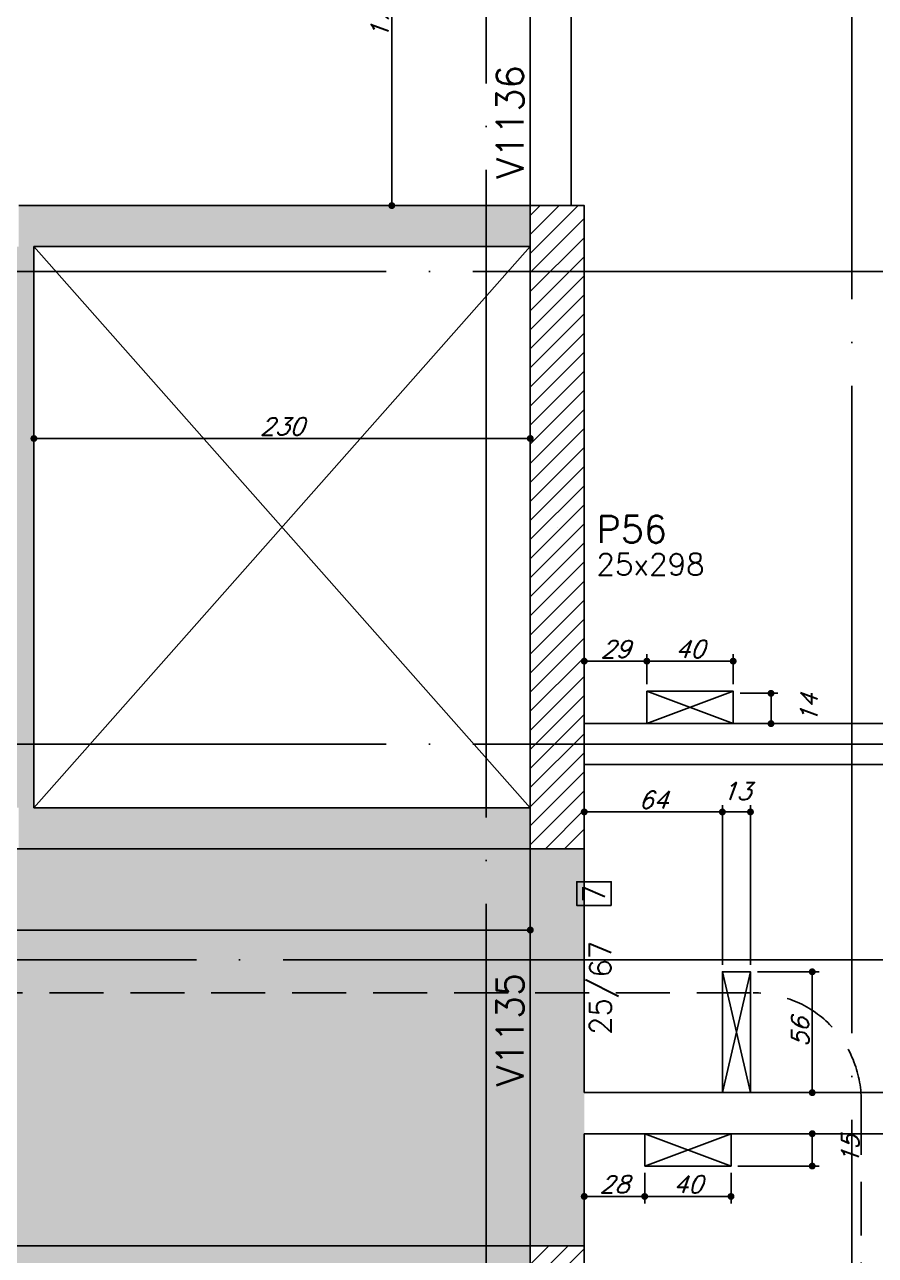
# Model space of a CAD drawing. Extents: x -4723 to 4922, y -2048 to 2452.
# Drawn here: x -1473 to -1079, y 418 to 988 of the extents above; entities that cross this region are included whole.
import ezdxf
from ezdxf.enums import TextEntityAlignment as Align

# ---------------------------------------------------------------- set-up
doc = ezdxf.new("R2010")
doc.units = 0
doc.header["$LTSCALE"] = 50
doc.header["$MEASUREMENT"] = 0
doc.linetypes.add('DASHED', pattern=[0.75, 0.5, -0.25])
doc.linetypes.add('EIXO', pattern=[6.8, 6, -0.4, 0, -0.4])
doc.layers.get('0').update_dxf_attribs({"linetype": 'CONTINUOUS'})
doc.layers.get('DEFPOINTS').update_dxf_attribs({"linetype": 'CONTINUOUS'})
for name, color, linetype in [('242', 3, 'CONTINUOUS'), ('F-AUX-RED', 1, 'CONTINUOUS'), ('F-COTAS', 106, 'CONTINUOUS'), ('F-COTAS-FUROS', 50, 'CONTINUOUS'), ('F-EIXO', 12, 'EIXO'), ('F-LAJES-R', 254, 'CONTINUOUS'), ('F-PILARES-DIM', 172, 'CONTINUOUS'), ('F-PILARES-HACH', 174, 'CONTINUOUS'), ('F-PILARES-NOME', 170, 'CONTINUOUS'), ('F-PILARES-S', 170, 'CONTINUOUS'), ('F-TEXTO', 6, 'CONTINUOUS'), ('F-VIGAS', 3, 'CONTINUOUS'), ('F-VIGAS-DIM', 2, 'CONTINUOUS'), ('F-VIGAS-NOME', 4, 'CONTINUOUS'), ('F-VÃO', 1, 'CONTINUOUS')]:
    doc.layers.add(name, color=color, linetype=linetype)
doc.layers.add('F-DESNIVEL-2', color=7, linetype='CONTINUOUS', true_color=0xffd1e8)
doc.styles.add('CP-TEXT-INCL', font='simplex.shx', dxfattribs={"oblique": 20})
doc.styles.add('MCP', font='simplex.shx')
doc.styles.add('ROMANS', font='simplex.shx')
doc.dimstyles.new('CP-COTAS-50', dxfattribs={"dimscale": 0.64, "dimtxt": 12.5, "dimasz": 5, "dimexe": 5, "dimexo": 5, "dimgap": 2.5, "dimtad": 1, "dimdec": 1, "dimdsep": 46, "dimtxsty": 'CP-TEXT-INCL', "dimblk1": 'DOT', "dimblk2": 'DOT', "dimsah": 1, "dimcen": 9, "dimclrd": 256, "dimclre": 256, "dimclrt": 256, "dimadec": 0, "dimazin": 0, "dimtfac": 1, "dimtdec": 1, "dimtmove": 2, "dimatfit": 3, "dimldrblk": 'DOT', "dimfxl": 0, "dimtolj": 1, "dimarcsym": 0})

# ---------------------------------------------------------------- blocks, each defined once
blk = doc.blocks.new('*U7')
at = {"layer": 'F-VIGAS-DIM', "color": 1}
blk.add_lwpolyline([(0, 0), (11, 0), (11, 16), (0, 16)], close=True, dxfattribs=at)
at = {"layer": 'F-VIGAS-DIM', "style": 'MCP'}
blk.add_attdef('DIM', text='', height=10, dxfattribs=at).set_placement((5.5, 8), align=Align.MIDDLE_CENTER)
blk = doc.blocks.new('_DOT')
at = {"color": 0, "linetype": 'ByBlock'}
blk.add_line((-0.5, 0), (-1, 0), dxfattribs=at)
at = {"color": 0, "linetype": 'ByBlock', "const_width": 0.5}
blk.add_lwpolyline([(-0.25, 0, 1), (0.25, 0, 1)], format="xyb", close=True, dxfattribs=at)
blk = doc.blocks.new('*D145')
at = {"layer": 'DEFPOINTS', "color": 0, "linetype": 'Continuous', "transparency": 16777216}
for p in [(-1239, 796.6), (-1469, 778.84), (-1239, 778.84)]:
    blk.add_point(p, dxfattribs=at)
at = {"layer": 'F-COTAS', "linetype": 'Continuous', "lineweight": -2, "transparency": 16777216}
for p, q in [((-1469, 782.04), (-1469, 799.8)), ((-1239, 782.04), (-1239, 799.8)), ((-1465.8, 796.6), (-1242.2, 796.6))]:
    blk.add_line(p, q, dxfattribs=at)
at = {"layer": 'F-COTAS', "linetype": 'Continuous', "lineweight": -2, "transparency": 16777216, "xscale": 3.2, "yscale": 3.2, "zscale": 3.2, "rotation": 180}
blk.add_blockref('_DOT', (-1469, 796.6), dxfattribs=at)
at = {"layer": 'F-COTAS', "linetype": 'Continuous', "lineweight": -2, "transparency": 16777216, "xscale": 3.2, "yscale": 3.2, "zscale": 3.2}
blk.add_blockref('_DOT', (-1239, 796.6), dxfattribs=at)
at = {"layer": 'F-COTAS', "linetype": 'Continuous', "transparency": 16777216, "insert": (-1354, 802.2), "char_height": 8, "attachment_point": 5, "style": 'CP-TEXT-INCL'}
blk.add_mtext('\\A1;230', dxfattribs=at)
blk = doc.blocks.new('*D146')
at = {"layer": 'DEFPOINTS', "color": 0, "linetype": 'Continuous', "transparency": 16777216}
for p in [(-1239, 572.41), (-1924.5, 568.74), (-1239, 568.84)]:
    blk.add_point(p, dxfattribs=at)
at = {"layer": 'F-COTAS', "linetype": 'Continuous', "lineweight": -2, "transparency": 16777216}
for p, q in [((-1924.5, 571.94), (-1924.5, 572.04)), ((-1921.3, 568.84), (-1242.2, 568.84)), ((-1239, 569.21), (-1239, 565.64))]:
    blk.add_line(p, q, dxfattribs=at)
at = {"layer": 'F-COTAS', "linetype": 'Continuous', "lineweight": -2, "transparency": 16777216, "xscale": 3.2, "yscale": 3.2, "zscale": 3.2, "rotation": 180}
blk.add_blockref('_DOT', (-1924.5, 568.84), dxfattribs=at)
at = {"layer": 'F-COTAS', "linetype": 'Continuous', "lineweight": -2, "transparency": 16777216, "xscale": 3.2, "yscale": 3.2, "zscale": 3.2}
blk.add_blockref('_DOT', (-1239, 568.84), dxfattribs=at)
at = {"layer": 'F-COTAS', "linetype": 'Continuous', "transparency": 16777216, "insert": (-1581.75, 574.44), "char_height": 8, "attachment_point": 5, "style": 'CP-TEXT-INCL'}
blk.add_mtext('\\A1;685.5', dxfattribs=at)
blk = doc.blocks.new('*U152')
at = {"layer": 'F-EIXO'}
blk.add_line((0, 0), (7197, 0), dxfattribs=at)
at = {"layer": 'F-TEXTO', "style": 'ROMANS'}
blk.add_attdef('EIXO', text='', height=17.5, dxfattribs=at).set_placement((-28.2072, 0), align=Align.MIDDLE_CENTER)
blk = doc.blocks.new('*U151')
at = {"layer": 'F-EIXO'}
blk.add_line((0, 0), (7285, 0), dxfattribs=at)
at = {"layer": 'F-TEXTO', "style": 'ROMANS'}
blk.add_attdef('EIXO', text='', height=17.5, dxfattribs=at).set_placement((-28.2072, 0), align=Align.MIDDLE_CENTER)
blk = doc.blocks.new('*U155')
at = {"layer": 'F-EIXO'}
blk.add_line((0, 0), (7197, 0), dxfattribs=at)
at = {"layer": 'F-TEXTO', "style": 'ROMANS'}
blk.add_attdef('EIXO', text='', height=17.5, dxfattribs=at).set_placement((-28.2072, 0), align=Align.MIDDLE_CENTER)
blk = doc.blocks.new('*U180')
at = {"layer": 'F-EIXO'}
blk.add_line((0, 0), (0, -2655), dxfattribs=at)
at = {"layer": 'F-TEXTO', "style": 'ROMANS'}
blk.add_attdef('EIXO', text='', height=17.5, rotation=360, dxfattribs=at).set_placement((0, 28.21), align=Align.MIDDLE_CENTER)
blk = doc.blocks.new('*U179')
at = {"layer": 'F-EIXO'}
blk.add_line((0, 0), (0, -2755), dxfattribs=at)
at = {"layer": 'F-TEXTO', "style": 'ROMANS'}
blk.add_attdef('EIXO', text='', height=17.5, rotation=360, dxfattribs=at).set_placement((0, 28.2072), align=Align.MIDDLE_CENTER)
blk = doc.blocks.new('*U337')
at = {"layer": 'F-VÃO'}
for p, q in [((0, 0), (40, 15)), ((0, 15), (40, 0))]:
    blk.add_line(p, q, dxfattribs=at)
at = {"layer": 'F-VÃO', "color": 3}
blk.add_lwpolyline([(0, 0), (40, 0), (40, 15), (0, 15)], close=True, dxfattribs=at)
blk = doc.blocks.new('*D441')
at = {"layer": 'DEFPOINTS', "color": 0, "linetype": 'Continuous', "transparency": 16777216}
for p in [(-1303.17, 1079.5), (-1254, 1079.5), (-1273.18, 904.5)]:
    blk.add_point(p, dxfattribs=at)
at = {"layer": 'F-COTAS-FUROS', "linetype": 'Continuous', "lineweight": -2, "transparency": 16777216}
for p, q in [((-1257.2, 1079.5), (-1306.37, 1079.5)), ((-1303.17, 907.7), (-1303.17, 1076.3)), ((-1276.38, 904.5), (-1306.37, 904.5))]:
    blk.add_line(p, q, dxfattribs=at)
at = {"layer": 'F-COTAS-FUROS', "linetype": 'Continuous', "lineweight": -2, "transparency": 16777216, "xscale": 3.2, "yscale": 3.2, "zscale": 3.2}
for p, rotation in [((-1303.17, 1079.5), 90), ((-1303.17, 904.5), 270)]:
    blk.add_blockref('_DOT', p, dxfattribs=dict(at, rotation=rotation))
at = {"layer": 'F-COTAS-FUROS', "linetype": 'Continuous', "transparency": 16777216, "insert": (-1308.77, 992), "char_height": 8, "attachment_point": 5, "rotation": 90, "style": 'CP-TEXT-INCL'}
blk.add_mtext('\\A1;175', dxfattribs=at)
blk = doc.blocks.new('*U316')
at = {"layer": 'F-VÃO'}
for p, q in [((0, 0), (40, 15)), ((0, 15), (40, 0))]:
    blk.add_line(p, q, dxfattribs=at)
at = {"layer": 'F-VÃO', "color": 3}
blk.add_lwpolyline([(0, 0), (40, 0), (40, 15), (0, 15)], close=True, dxfattribs=at)
blk = doc.blocks.new('*U319')
at = {"layer": 'F-VÃO'}
for p, q in [((0, 0), (13, 56)), ((0, 56), (13, 0))]:
    blk.add_line(p, q, dxfattribs=at)
at = {"layer": 'F-VÃO', "color": 3}
blk.add_lwpolyline([(0, 0), (13, 0), (13, 56), (0, 56)], close=True, dxfattribs=at)
blk = doc.blocks.new('*D397')
at = {"layer": 'DEFPOINTS', "color": 0, "linetype": 'Continuous', "transparency": 16777216}
for p in [(-1137, 549.5), (-1108.38, 549.5), (-1137, 493.5)]:
    blk.add_point(p, dxfattribs=at)
at = {"layer": 'F-COTAS-FUROS', "linetype": 'Continuous', "lineweight": -2, "transparency": 16777216}
for p, q in [((-1133.8, 549.5), (-1105.18, 549.5)), ((-1108.38, 496.7), (-1108.38, 546.3)), ((-1133.8, 493.5), (-1105.18, 493.5))]:
    blk.add_line(p, q, dxfattribs=at)
at = {"layer": 'F-COTAS-FUROS', "linetype": 'Continuous', "lineweight": -2, "transparency": 16777216, "xscale": 3.2, "yscale": 3.2, "zscale": 3.2}
for p, rotation in [((-1108.38, 549.5), 90), ((-1108.38, 493.5), 270)]:
    blk.add_blockref('_DOT', p, dxfattribs=dict(at, rotation=rotation))
at = {"layer": 'F-COTAS-FUROS', "linetype": 'Continuous', "transparency": 16777216, "insert": (-1113.98, 521.5), "char_height": 8, "attachment_point": 5, "rotation": 90, "style": 'CP-TEXT-INCL'}
blk.add_mtext('\\A1;56', dxfattribs=at)
blk = doc.blocks.new('*D398')
at = {"layer": 'DEFPOINTS', "color": 0, "linetype": 'Continuous', "transparency": 16777216}
for p in [(-1150, 623.57), (-1150, 549.5), (-1137, 549.5)]:
    blk.add_point(p, dxfattribs=at)
at = {"layer": 'F-COTAS-FUROS', "linetype": 'Continuous', "lineweight": -2, "transparency": 16777216}
for p, q in [((-1150, 552.7), (-1150, 626.77)), ((-1140.2, 623.57), (-1146.8, 623.57)), ((-1137, 552.7), (-1137, 626.77))]:
    blk.add_line(p, q, dxfattribs=at)
at = {"layer": 'F-COTAS-FUROS', "linetype": 'Continuous', "lineweight": -2, "transparency": 16777216, "xscale": 3.2, "yscale": 3.2, "zscale": 3.2, "rotation": 180}
blk.add_blockref('_DOT', (-1150, 623.57), dxfattribs=at)
at = {"layer": 'F-COTAS-FUROS', "linetype": 'Continuous', "lineweight": -2, "transparency": 16777216, "xscale": 3.2, "yscale": 3.2, "zscale": 3.2}
blk.add_blockref('_DOT', (-1137, 623.57), dxfattribs=at)
at = {"layer": 'F-COTAS-FUROS', "linetype": 'Continuous', "transparency": 16777216, "insert": (-1143.5, 633.17), "char_height": 8, "attachment_point": 5, "style": 'CP-TEXT-INCL'}
blk.add_mtext('\\A1;13', dxfattribs=at)
blk = doc.blocks.new('*D399')
at = {"layer": 'DEFPOINTS', "color": 0, "linetype": 'Continuous', "transparency": 16777216}
for p in [(-1214, 623.57), (-1214, 617.07), (-1150, 549.5)]:
    blk.add_point(p, dxfattribs=at)
at = {"layer": 'F-COTAS-FUROS', "linetype": 'Continuous', "lineweight": -2, "transparency": 16777216}
for p, q in [((-1214, 620.27), (-1214, 626.77)), ((-1153.2, 623.57), (-1210.8, 623.57)), ((-1150, 552.7), (-1150, 626.77))]:
    blk.add_line(p, q, dxfattribs=at)
at = {"layer": 'F-COTAS-FUROS', "linetype": 'Continuous', "lineweight": -2, "transparency": 16777216, "xscale": 3.2, "yscale": 3.2, "zscale": 3.2, "rotation": 180}
blk.add_blockref('_DOT', (-1214, 623.57), dxfattribs=at)
at = {"layer": 'F-COTAS-FUROS', "linetype": 'Continuous', "lineweight": -2, "transparency": 16777216, "xscale": 3.2, "yscale": 3.2, "zscale": 3.2}
blk.add_blockref('_DOT', (-1150, 623.57), dxfattribs=at)
at = {"layer": 'F-COTAS-FUROS', "linetype": 'Continuous', "transparency": 16777216, "insert": (-1182, 629.17), "char_height": 8, "attachment_point": 5, "style": 'CP-TEXT-INCL'}
blk.add_mtext('\\A1;64', dxfattribs=at)
blk = doc.blocks.new('*D400')
at = {"layer": 'DEFPOINTS', "color": 0, "linetype": 'Continuous', "transparency": 16777216}
for p in [(-1186, 459.5), (-1214, 453.3), (-1186, 445.42)]:
    blk.add_point(p, dxfattribs=at)
at = {"layer": 'F-COTAS-FUROS', "linetype": 'Continuous', "lineweight": -2, "transparency": 16777216}
for p, q in [((-1186, 456.3), (-1186, 442.22)), ((-1214, 450.1), (-1214, 442.22)), ((-1210.8, 445.42), (-1189.2, 445.42))]:
    blk.add_line(p, q, dxfattribs=at)
at = {"layer": 'F-COTAS-FUROS', "linetype": 'Continuous', "lineweight": -2, "transparency": 16777216, "xscale": 3.2, "yscale": 3.2, "zscale": 3.2, "rotation": 180}
blk.add_blockref('_DOT', (-1214, 445.42), dxfattribs=at)
at = {"layer": 'F-COTAS-FUROS', "linetype": 'Continuous', "lineweight": -2, "transparency": 16777216, "xscale": 3.2, "yscale": 3.2, "zscale": 3.2}
blk.add_blockref('_DOT', (-1186, 445.42), dxfattribs=at)
at = {"layer": 'F-COTAS-FUROS', "linetype": 'Continuous', "transparency": 16777216, "insert": (-1200, 451.02), "char_height": 8, "attachment_point": 5, "style": 'CP-TEXT-INCL'}
blk.add_mtext('\\A1;28', dxfattribs=at)
blk = doc.blocks.new('*D401')
at = {"layer": 'DEFPOINTS', "color": 0, "linetype": 'Continuous', "transparency": 16777216}
for p in [(-1186, 459.5), (-1146, 459.5), (-1146, 445.42)]:
    blk.add_point(p, dxfattribs=at)
at = {"layer": 'F-COTAS-FUROS', "linetype": 'Continuous', "lineweight": -2, "transparency": 16777216}
for p, q in [((-1186, 456.3), (-1186, 442.22)), ((-1146, 456.3), (-1146, 442.22)), ((-1182.8, 445.42), (-1149.2, 445.42))]:
    blk.add_line(p, q, dxfattribs=at)
at = {"layer": 'F-COTAS-FUROS', "linetype": 'Continuous', "lineweight": -2, "transparency": 16777216, "xscale": 3.2, "yscale": 3.2, "zscale": 3.2, "rotation": 180}
blk.add_blockref('_DOT', (-1186, 445.42), dxfattribs=at)
at = {"layer": 'F-COTAS-FUROS', "linetype": 'Continuous', "lineweight": -2, "transparency": 16777216, "xscale": 3.2, "yscale": 3.2, "zscale": 3.2}
blk.add_blockref('_DOT', (-1146, 445.42), dxfattribs=at)
at = {"layer": 'F-COTAS-FUROS', "linetype": 'Continuous', "transparency": 16777216, "insert": (-1166, 451.02), "char_height": 8, "attachment_point": 5, "style": 'CP-TEXT-INCL'}
blk.add_mtext('\\A1;40', dxfattribs=at)
blk = doc.blocks.new('*D402')
at = {"layer": 'DEFPOINTS', "color": 0, "linetype": 'Continuous', "transparency": 16777216}
for p in [(-1135.52, 474.5), (-1108.38, 474.5), (-1146, 459.5)]:
    blk.add_point(p, dxfattribs=at)
at = {"layer": 'F-COTAS-FUROS', "linetype": 'Continuous', "lineweight": -2, "transparency": 16777216}
for p, q in [((-1132.32, 474.5), (-1105.18, 474.5)), ((-1108.38, 462.7), (-1108.38, 471.3)), ((-1142.8, 459.5), (-1105.18, 459.5))]:
    blk.add_line(p, q, dxfattribs=at)
at = {"layer": 'F-COTAS-FUROS', "linetype": 'Continuous', "lineweight": -2, "transparency": 16777216, "xscale": 3.2, "yscale": 3.2, "zscale": 3.2}
for p, rotation in [((-1108.38, 474.5), 90), ((-1108.38, 459.5), 270)]:
    blk.add_blockref('_DOT', p, dxfattribs=dict(at, rotation=rotation))
at = {"layer": 'F-COTAS-FUROS', "linetype": 'Continuous', "transparency": 16777216, "insert": (-1090.78, 467), "char_height": 8, "attachment_point": 5, "rotation": 90, "style": 'CP-TEXT-INCL'}
blk.add_mtext('\\A1;15', dxfattribs=at)
blk = doc.blocks.new('*D472')
at = {"layer": 'DEFPOINTS', "color": 0, "linetype": 'Continuous', "transparency": 16777216}
for p in [(-1185, 693.44), (-1185, 679.5), (-1145, 679.5)]:
    blk.add_point(p, dxfattribs=at)
at = {"layer": 'F-COTAS-FUROS', "linetype": 'Continuous', "lineweight": -2, "transparency": 16777216}
for p, q in [((-1185, 682.7), (-1185, 696.64)), ((-1145, 682.7), (-1145, 696.64)), ((-1148.2, 693.44), (-1181.8, 693.44))]:
    blk.add_line(p, q, dxfattribs=at)
at = {"layer": 'F-COTAS-FUROS', "linetype": 'Continuous', "lineweight": -2, "transparency": 16777216, "xscale": 3.2, "yscale": 3.2, "zscale": 3.2, "rotation": 180}
blk.add_blockref('_DOT', (-1185, 693.44), dxfattribs=at)
at = {"layer": 'F-COTAS-FUROS', "linetype": 'Continuous', "lineweight": -2, "transparency": 16777216, "xscale": 3.2, "yscale": 3.2, "zscale": 3.2}
blk.add_blockref('_DOT', (-1145, 693.44), dxfattribs=at)
at = {"layer": 'F-COTAS-FUROS', "linetype": 'Continuous', "transparency": 16777216, "insert": (-1165, 699.04), "char_height": 8, "attachment_point": 5, "style": 'CP-TEXT-INCL'}
blk.add_mtext('\\A1;40', dxfattribs=at)
blk = doc.blocks.new('*D473')
at = {"layer": 'DEFPOINTS', "color": 0, "linetype": 'Continuous', "transparency": 16777216}
for p in [(-1214, 693.44), (-1214, 688.11), (-1185, 679.5)]:
    blk.add_point(p, dxfattribs=at)
at = {"layer": 'F-COTAS-FUROS', "linetype": 'Continuous', "lineweight": -2, "transparency": 16777216}
for p, q in [((-1214, 691.31), (-1214, 696.64)), ((-1185, 682.7), (-1185, 696.64)), ((-1188.2, 693.44), (-1210.8, 693.44))]:
    blk.add_line(p, q, dxfattribs=at)
at = {"layer": 'F-COTAS-FUROS', "linetype": 'Continuous', "lineweight": -2, "transparency": 16777216, "xscale": 3.2, "yscale": 3.2, "zscale": 3.2, "rotation": 180}
blk.add_blockref('_DOT', (-1214, 693.44), dxfattribs=at)
at = {"layer": 'F-COTAS-FUROS', "linetype": 'Continuous', "lineweight": -2, "transparency": 16777216, "xscale": 3.2, "yscale": 3.2, "zscale": 3.2}
blk.add_blockref('_DOT', (-1185, 693.44), dxfattribs=at)
at = {"layer": 'F-COTAS-FUROS', "linetype": 'Continuous', "transparency": 16777216, "insert": (-1199.5, 699.04), "char_height": 8, "attachment_point": 5, "style": 'CP-TEXT-INCL'}
blk.add_mtext('\\A1;29', dxfattribs=at)
blk = doc.blocks.new('*D474')
at = {"layer": 'DEFPOINTS', "color": 0, "linetype": 'Continuous', "transparency": 16777216}
for p in [(-1145, 678.53), (-1127.47, 678.53), (-1145, 664.5)]:
    blk.add_point(p, dxfattribs=at)
at = {"layer": 'F-COTAS-FUROS', "linetype": 'Continuous', "lineweight": -2, "transparency": 16777216}
for p, q in [((-1141.8, 678.53), (-1124.27, 678.53)), ((-1127.47, 667.7), (-1127.47, 675.33)), ((-1141.8, 664.5), (-1124.27, 664.5))]:
    blk.add_line(p, q, dxfattribs=at)
at = {"layer": 'F-COTAS-FUROS', "linetype": 'Continuous', "lineweight": -2, "transparency": 16777216, "xscale": 3.2, "yscale": 3.2, "zscale": 3.2}
for p, rotation in [((-1127.47, 678.53), 90), ((-1127.47, 664.5), 270)]:
    blk.add_blockref('_DOT', p, dxfattribs=dict(at, rotation=rotation))
at = {"layer": 'F-COTAS-FUROS', "linetype": 'Continuous', "transparency": 16777216, "insert": (-1109.87, 671.52), "char_height": 8, "attachment_point": 5, "rotation": 90, "style": 'CP-TEXT-INCL'}
blk.add_mtext('\\A1;14', dxfattribs=at)

msp = doc.modelspace()

# ---------------------------------------------------------------- hatches: boundary and pattern name
at = {"layer": 'F-PILARES-HACH', "linetype": 'Continuous'}
h = msp.add_hatch(dxfattribs=at)
h.set_pattern_fill('ANSI31', color=256, scale=50, style=0)
h.paths.add_polyline_path([(-1239, 606.5), (-1214, 606.5), (-1214, 904.5), (-1239, 904.5)], flags=16)
h = msp.add_hatch(dxfattribs=at)
h.set_pattern_fill('ANSI31', color=256, scale=50, style=0)
h.paths.add_polyline_path([(-1239, 127), (-1214, 127), (-1214, 422.5), (-1239, 422.5)], flags=16)

# ---------------------------------------------------------------- linework, layer by layer
at = {"layer": '242', "linetype": 'Continuous'}
msp.add_line((-1226.5, 755.5), (-1226.5, 755.5), dxfattribs=at)
at = {"layer": 'F-AUX-RED', "color": 4, "linetype": 'DASHED'}
msp.add_lwpolyline([(-1949.294, 539.758), (-1135.673, 539.758, -0.4142136), (-1085.673, 489.758), (-1085.673, 95.469, -0.4142136), (-1135.673, 45.469), (-1949.294, 45.469, -0.4142136), (-1999.294, 95.469), (-1999.294, 489.758, -0.4142136)], format="xyb", close=True, dxfattribs=at)
at = {"layer": 'F-DESNIVEL-2', "linetype": 'Continuous'}
for points in [[(-1476, 885.5), (-1239.1, 885.5), (-1239.1, 904.5)], [(-1476, 885.5), (-1239.1, 904.5), (-1476, 904.5)], [(-1469, 625.5), (-1469, 885.5), (-1483, 885.5)], [(-1469, 625.5), (-1483, 885.5), (-1483, 625.5)], [(-1469, 625.5), (-1483, 625.5), (-1469, 625.5)], [(-1476, 606.5), (-1239.1, 606.5), (-1239.1, 625.5)], [(-1476, 606.5), (-1239.1, 625.5), (-1476, 625.5)], [(-1924.5, 606.5), (-1924.5, 422.5), (-1308.5, 422.5)], [(-1924.5, 606.5), (-1308.5, 422.5), (-1924.5, 606.5)], [(-1924.5, 606.5), (-1308.5, 422.5), (-1239, 422.5)], [(-1924.5, 606.5), (-1239, 422.5), (-1924.5, 606.5)], [(-1924.5, 606.5), (-1239, 422.5), (-1239, 484)], [(-1924.5, 606.5), (-1239, 484), (-1924.5, 606.5)], [(-1924.5, 606.5), (-1239, 484), (-1239, 606.5)], [(-1924.5, 606.5), (-1239, 606.5), (-1924.5, 606.5)], [(-1924.5, 606.5), (-1239, 606.5), (-1476, 606.5)], [(-1214, 484), (-1214, 606.4), (-1239, 606.4)], [(-1214, 484), (-1239, 606.4), (-1239, 484)], [(-1214, 484), (-1239, 484), (-1239, 422.6)], [(-1214, 484), (-1239, 422.6), (-1214, 422.6)], [(-1214, 484), (-1239, 484), (-1214, 484)], [(-1214, 484), (-1214, 422.6), (-1214, 484)], [(-1308.5, 403.5), (-1308.5, 422.5), (-1924.4, 422.5)], [(-1308.5, 403.5), (-1924.4, 422.5), (-1924.4, 403.5)], [(-1308.5, 403.5), (-1239.1, 403.5), (-1239.1, 422.5)], [(-1308.5, 403.5), (-1239.1, 422.5), (-1308.5, 422.5)], [(-1308.5, 403.5), (-1308.5, 422.5), (-1308.5, 403.5)]]:
    msp.add_solid(points, dxfattribs=at)
at = {"layer": 'F-LAJES-R', "linetype": 'Continuous'}
msp.add_lwpolyline([(-1924.5, 606.5), (-1924.5, 422.5), (-1308.5, 422.5), (-1239, 422.5), (-1239, 484), (-1239, 606.5), (-1476, 606.5), (-1722.5, 606.5), (-1924.5, 606.5)], dxfattribs=at)
at = {"layer": 'F-PILARES-S', "linetype": 'Continuous'}
for points in [[(-1239, 606.5), (-1214, 606.5), (-1214, 904.5), (-1239, 904.5), (-1239, 606.5)], [(-1239, 127), (-1214, 127), (-1214, 422.5), (-1239, 422.5), (-1239, 127)]]:
    msp.add_lwpolyline(points, dxfattribs=at)
at = {"layer": 'F-VIGAS'}
for points in [[(-1239, 1215.5), (-1239, 904.5)], [(-1220, 904.5), (-1220, 1215.5)], [(-1239, 904.5), (-1476, 904.5)], [(-1469, 885.5), (-1239, 885.5)], [(-1469, 625.5), (-1469, 885.5)], [(-562, 664.5), (-1214, 664.5)], [(-1214, 645.5), (-562, 645.5)], [(-1239, 625.5), (-1469, 625.5)], [(-1924.5, 606.5), (-1239.1, 606.5)], [(-1476, 606.5), (-1239, 606.5)], [(-1239, 606.5), (-1239, 484)], [(-1214, 493.5), (-1214, 606.5)], [(-559, 493.5), (-1214, 493.5)], [(-1239, 484), (-1239, 422.5)], [(-1214, 474.5), (-559, 474.5)], [(-1214, 422.5), (-1214, 474.5)], [(-1308.5, 422.5), (-1924.5, 422.5)], [(-1239, 422.5), (-1308.5, 422.5)]]:
    msp.add_lwpolyline(points, dxfattribs=at)
at = {"layer": 'F-VÃO'}
for p, q in [((-1469, 625.5), (-1239, 885.5)), ((-1469, 885.5), (-1239, 625.5))]:
    msp.add_line(p, q, dxfattribs=at)

# ---------------------------------------------------------------- block references
at = {"layer": 'F-EIXO', "linetype": 'Continuous'}
for name, p in [('*U179', (-1259.5, 1941.357)), ('*U180', (-1090, 1841.357)), ('*U155', (-3646.32, 874)), ('*U152', (-3646.32, 655)), ('*U151', (-3734.274, 555))]:
    msp.add_blockref(name, p, dxfattribs=at)
at = {"layer": 'F-VIGAS-DIM', "linetype": 'Continuous', "rotation": 90}
msp.add_blockref('*U7', (-1201.5, 580.23), dxfattribs=at).add_auto_attribs({'DIM': '7'})
at = {"layer": 'F-VÃO', "linetype": 'Continuous'}
for name, p in [('*U337', (-1185, 664.5)), ('*U319', (-1150, 493.5)), ('*U316', (-1186, 459.5))]:
    msp.add_blockref(name, p, dxfattribs=at)

# ---------------------------------------------------------------- texts
at = {"layer": 'F-PILARES-DIM', "linetype": 'Continuous', "style": 'MCP'}
msp.add_text('25x298', height=10, dxfattribs=at).set_placement((-1208.349, 733.319))
at = {"layer": 'F-PILARES-NOME', "linetype": 'Continuous', "style": 'MCP'}
msp.add_text('P56', height=12.5, dxfattribs=at).set_placement((-1208.349, 748.319))
at = {"layer": 'F-VIGAS-DIM', "linetype": 'Continuous', "style": 'MCP'}
msp.add_text('25/67', height=10, rotation=90, dxfattribs=at).set_placement((-1201.5, 520.23))
at = {"layer": 'F-VIGAS-NOME', "linetype": 'Continuous', "style": 'MCP'}
for s, p in [('V1136', (-1242.125, 917)), ('V1135', (-1242.125, 496.5))]:
    msp.add_text(s, height=12.5, rotation=90, dxfattribs=at).set_placement(p)

# ---------------------------------------------------------------- dimensions: what is measured, and where the dimension line sits
at = {"layer": 'F-COTAS', "linetype": 'Continuous'}
for base, p1, p2, picture, middle in [((-1239, 796.598), (-1469, 778.843), (-1239, 778.843), '*D145', (-1354, 802.198)), ((-1239, 568.837), (-1924.5, 568.74), (-1239, 572.411), '*D146', (-1581.75, 574.437))]:
    dim = msp.add_linear_dim(base=base, p1=p1, p2=p2, dimstyle='CP-COTAS-50', dxfattribs=at)
    dim.commit()
    dim.dimension.update_dxf_attribs({"geometry": picture, "text_midpoint": middle})
at = {"layer": 'F-COTAS-FUROS', "linetype": 'Continuous'}
for base, p1, p2, picture, middle in [((-1303.175, 1079.5), (-1273.179, 904.5), (-1254, 1079.5), '*D441', (-1308.775, 992)), ((-1127.471, 678.533), (-1145, 664.5), (-1145, 678.533), '*D474', (-1109.871, 671.517)), ((-1108.381, 549.5), (-1137, 493.5), (-1137, 549.5), '*D397', (-1113.981, 521.5)), ((-1108.381, 474.5), (-1146, 459.5), (-1135.524, 474.5), '*D402', (-1090.781, 467))]:
    dim = msp.add_linear_dim(base=base, p1=p1, p2=p2, angle=90, dimstyle='CP-COTAS-50', override={"dimdec": 0, "dimfxl": 7.5}, dxfattribs=at)
    dim.commit()
    dim.dimension.update_dxf_attribs({"geometry": picture, "text_midpoint": middle})
for base, p1, p2, picture, middle in [((-1214, 693.441), (-1185, 679.5), (-1214, 688.115), '*D473', (-1199.5, 699.041)), ((-1185, 693.441), (-1145, 679.5), (-1185, 679.5), '*D472', (-1165, 699.041)), ((-1214, 623.575), (-1150, 549.5), (-1214, 617.071), '*D399', (-1182, 629.175)), ((-1150, 623.575), (-1137, 549.5), (-1150, 549.5), '*D398', (-1143.5, 633.175)), ((-1186, 445.42), (-1214, 453.3), (-1186, 459.5), '*D400', (-1200, 451.02)), ((-1146, 445.42), (-1186, 459.5), (-1146, 459.5), '*D401', (-1166, 451.02))]:
    dim = msp.add_linear_dim(base=base, p1=p1, p2=p2, dimstyle='CP-COTAS-50', override={"dimdec": 0, "dimfxl": 7.5}, dxfattribs=at)
    dim.commit()
    dim.dimension.update_dxf_attribs({"geometry": picture, "text_midpoint": middle})

doc.saveas('drawing.dxf')
